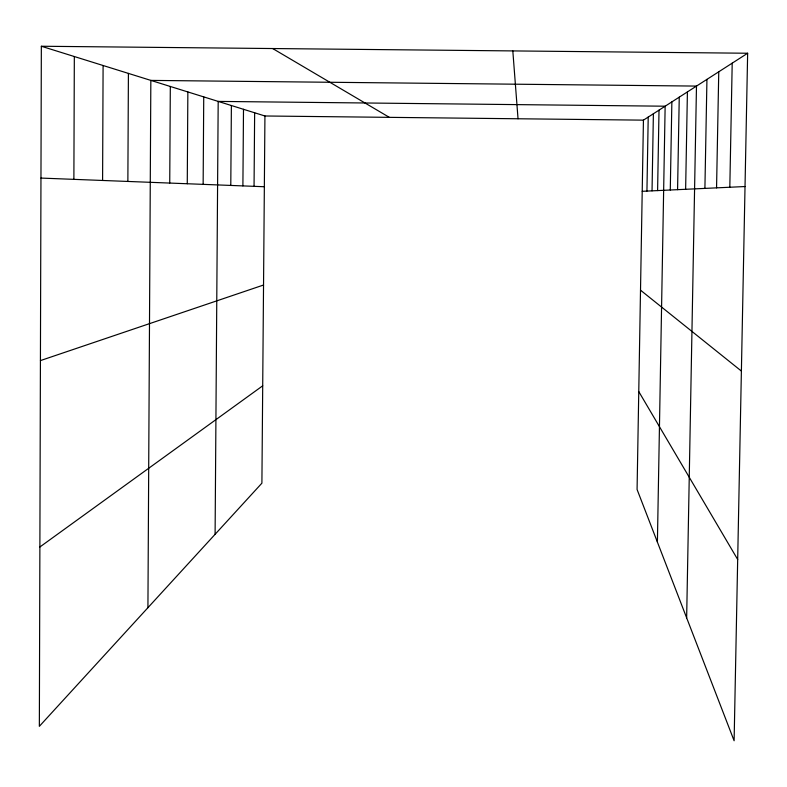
<?xml version="1.0" encoding="UTF-8"?>
<svg xmlns="http://www.w3.org/2000/svg" width="787" height="787" viewBox="0 0 787 787"><rect width="100%" height="100%" fill="white"/><g stroke="black" fill="none" stroke-linecap="round" stroke-linejoin="round"><path stroke-width="1.18" d="M41.347 46.246L39.35 726.322L261.904 483.169L264.934 115.984L41.347 46.246L747.65 53.241L734.114 740.754L637.077 489.484L643.441 120.145L747.65 53.241M73.88 179.357L74.332 56.536M102.595 180.469L103.097 65.508M127.868 181.443L128.409 73.398M147.926 607.702L150.838 80.402L696.485 86.088L686.648 617.854M169.736 183.066L170.317 86.472M187.267 183.745L187.857 91.941M203.144 184.365L203.735 96.899M215.097 534.314L218.186 101.405L665.143 106.206L657.401 542.125M230.788 185.437L231.388 105.517M242.898 185.899L243.498 109.295M254.053 186.332L254.644 112.777M646.934 191.093L648.213 117.076M652.039 190.857L653.387 113.751M657.598 190.592L659.014 110.15M670.278 190.011L671.862 101.897M677.577 189.667L679.25 97.155M685.634 189.293L687.415 91.912M704.906 188.398L706.942 79.379M716.554 187.857L718.757 71.794M729.815 187.247L732.205 63.157M39.881 546.985L262.71 385.807M40.422 360.594L263.537 285.022M642.212 191.31L745.023 186.539M264.934 115.984L643.441 120.145M40.963 178.078L264.353 186.735M272.676 48.538L389.339 117.352M640.51 290.177L741.393 371.061M638.759 391.552L737.685 559.488M512.819 50.919L518.033 118.768"/></g></svg>
